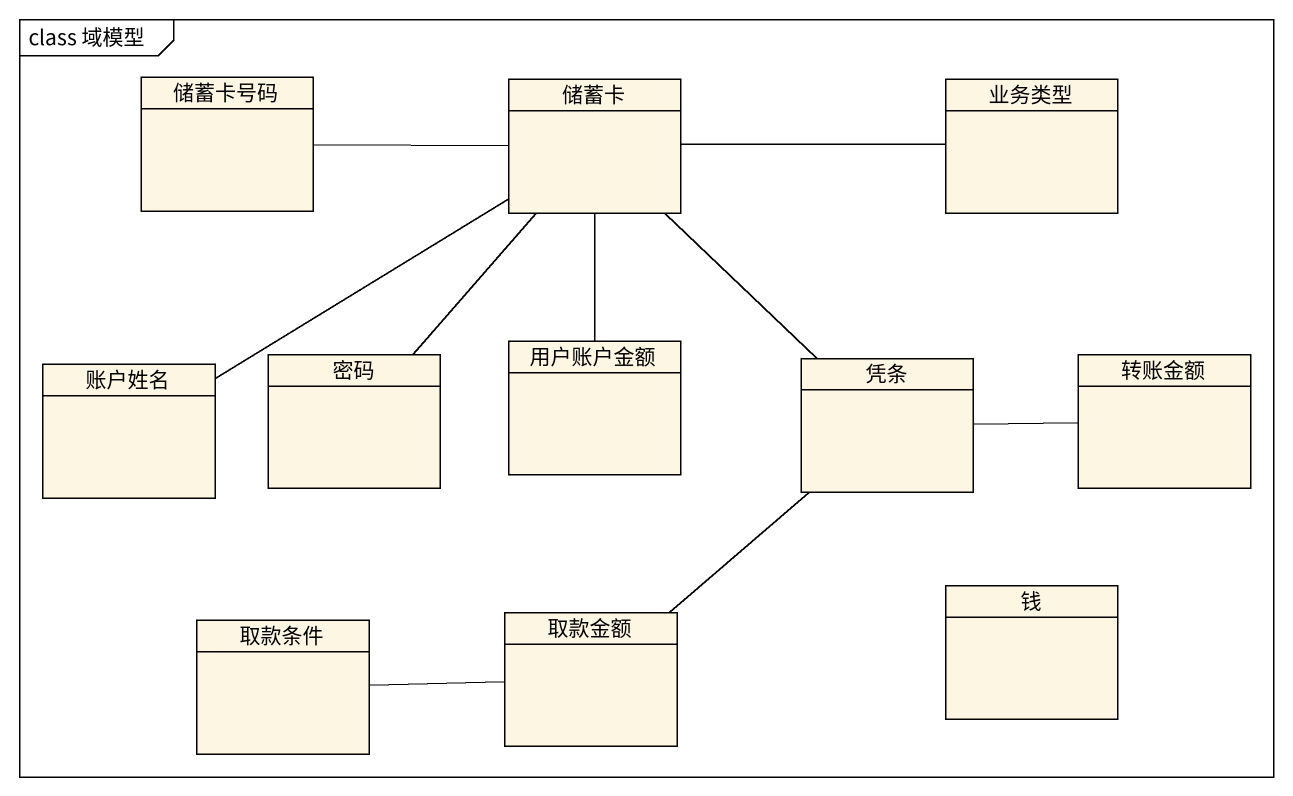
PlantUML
@startuml
mainframe class 域模型
hide circle
hide empty members
class 储蓄卡号码
class 储蓄卡
class 业务类型
class 账户姓名
class 密码
class 用户账户金额
class 凭条
class 转账金额
class 取款条件
class 取款金额
class 钱
储蓄卡号码 -right- 储蓄卡
储蓄卡 -right- 业务类型
储蓄卡 -- 账户姓名
储蓄卡 -- 密码
储蓄卡 -- 用户账户金额
储蓄卡 -- 凭条
凭条 -right- 转账金额
凭条 -- 取款金额
取款金额 -left- 取款条件
@enduml
